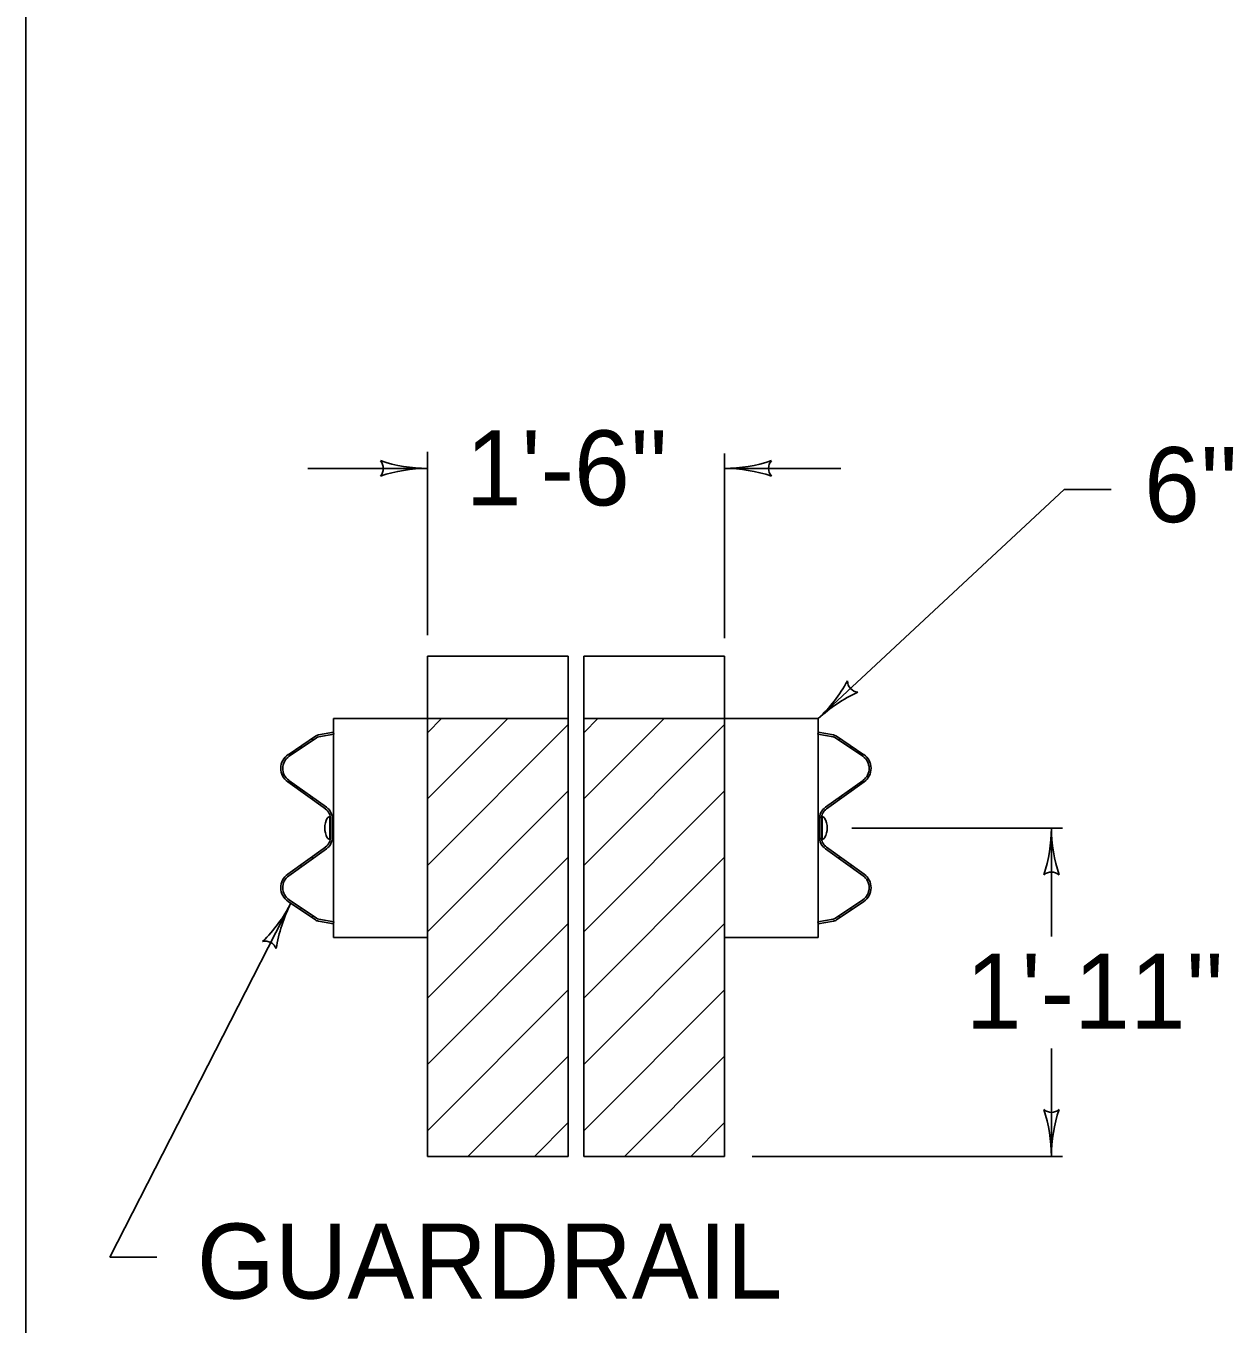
# Model space of a CAD drawing. Extents: x 998.1 to 1038.2, y 998.6 to 1023.3.
# Drawn here: x 1007 to 1010.219, y 1009.694 to 1013.153 of the extents above; entities that cross this region are included whole.
import ezdxf

# ---------------------------------------------------------------- set-up
doc = ezdxf.new("R2010")
doc.units = 0
for name, color, linetype in [('Level 1', 7, 'Continuous'), ('Level 10', 7, 'Continuous'), ('Level 11', 7, 'Continuous')]:
    doc.layers.add(name, color=color, linetype=linetype)

msp = doc.modelspace()

# ---------------------------------------------------------------- linework, layer by layer
at = {"layer": 'Level 1'}
for p, q in [((1008.0696, 1012.0176), (1008.0696, 1011.5296)), ((1008.8613, 1012.0134), (1008.8613, 1011.5213)), ((1007.7511, 1011.9737), (1008.0696, 1011.9737)), ((1008.8613, 1011.9737), (1009.1711, 1011.9737)), ((1009.7665, 1011.9172), (1009.1113, 1011.307)), ((1009.8915, 1011.9172), (1009.7665, 1011.9172)), ((1008.0696, 1010.1403), (1008.0696, 1011.4737)), ((1008.4446, 1011.4737), (1008.0696, 1011.4737)), ((1008.4446, 1010.1403), (1008.4446, 1011.4737)), ((1008.4863, 1010.1403), (1008.4863, 1011.4737)), ((1008.4863, 1011.4737), (1008.8613, 1011.4737)), ((1008.8613, 1010.1403), (1008.8613, 1011.4737)), ((1007.8196, 1010.7237), (1007.8196, 1011.307)), ((1008.0696, 1011.307), (1007.8196, 1011.307)), ((1008.4446, 1011.307), (1008.0696, 1011.307)), ((1008.0704, 1011.2703), (1008.1072, 1011.307)), ((1008.0704, 1011.0936), (1008.2838, 1011.307)), ((1008.0704, 1010.9168), (1008.4446, 1011.2909)), ((1008.4863, 1011.307), (1008.8613, 1011.307)), ((1008.4871, 1011.2703), (1008.5238, 1011.307)), ((1008.4871, 1011.0936), (1008.7005, 1011.307)), ((1008.4871, 1010.9168), (1008.8613, 1011.2909)), ((1008.8613, 1011.307), (1009.1113, 1011.307)), ((1009.1113, 1010.7237), (1009.1113, 1011.307)), ((1007.7713, 1011.2602), (1007.6984, 1011.2108)), ((1007.7741, 1011.2558), (1007.7013, 1011.2066)), ((1007.7621, 1011.254), (1007.765, 1011.2497)), ((1007.8196, 1011.2705), (1007.7793, 1011.2634)), ((1007.8204, 1011.2654), (1007.78, 1011.2583)), ((1007.8196, 1011.2705), (1007.8204, 1011.2654)), ((1009.1113, 1011.2705), (1009.1104, 1011.2654)), ((1009.1104, 1011.2654), (1009.1508, 1011.2583)), ((1009.1113, 1011.2705), (1009.1515, 1011.2634)), ((1009.1568, 1011.2558), (1009.2295, 1011.2066)), ((1009.1596, 1011.2602), (1009.2324, 1011.2108)), ((1009.1688, 1011.254), (1009.1658, 1011.2497)), ((1007.7308, 1011.2328), (1007.7338, 1011.2285)), ((1009.2, 1011.2328), (1009.1971, 1011.2285)), ((1007.6974, 1011.1382), (1007.7977, 1011.0663)), ((1007.7004, 1011.1424), (1007.8007, 1011.0705)), ((1007.7311, 1011.114), (1007.7342, 1011.1183)), ((1008.0696, 1010.7391), (1008.4446, 1011.1141)), ((1008.4863, 1010.7391), (1008.8613, 1011.1141)), ((1009.2304, 1011.1424), (1009.1302, 1011.0705)), ((1009.2334, 1011.1382), (1009.1332, 1011.0663)), ((1009.1998, 1011.114), (1009.1967, 1011.1183)), ((1007.7618, 1011.092), (1007.7648, 1011.0963)), ((1009.1691, 1011.092), (1009.166, 1011.0963)), ((1007.8098, 1010.9853), (1007.8098, 1011.0453)), ((1009.1211, 1010.9853), (1009.1211, 1011.0453)), ((1007.8098, 1011.0153), (1007.8118, 1011.0153)), ((1007.8118, 1010.9918), (1007.8118, 1011.0388)), ((1007.8169, 1010.9918), (1007.8169, 1011.0388)), ((1009.1139, 1010.9918), (1009.1139, 1011.0388)), ((1009.1191, 1010.9918), (1009.1191, 1011.0388)), ((1009.1211, 1011.0153), (1009.1191, 1011.0153)), ((1009.2004, 1011.0153), (1009.7618, 1011.0153)), ((1009.7324, 1011.0153), (1009.7324, 1010.7259)), ((1007.8028, 1010.9895), (1007.803, 1010.9893)), ((1009.128, 1010.9895), (1009.1278, 1010.9893)), ((1007.6974, 1010.8924), (1007.7977, 1010.9643)), ((1007.7004, 1010.8882), (1007.8007, 1010.9601)), ((1007.7618, 1010.9386), (1007.7648, 1010.9343)), ((1009.2304, 1010.8882), (1009.1302, 1010.9601)), ((1009.2334, 1010.8924), (1009.1332, 1010.9643)), ((1009.1691, 1010.9386), (1009.166, 1010.9343)), ((1007.7311, 1010.9166), (1007.7342, 1010.9123)), ((1008.0696, 1010.5624), (1008.4446, 1010.9374)), ((1008.4863, 1010.5624), (1008.8613, 1010.9374)), ((1009.1998, 1010.9166), (1009.1967, 1010.9123)), ((1007.2233, 1009.8721), (1007.7058, 1010.8148)), ((1007.7713, 1010.7704), (1007.6984, 1010.8198)), ((1007.7741, 1010.7748), (1007.7013, 1010.8241)), ((1007.7308, 1010.7978), (1007.7338, 1010.8021)), ((1009.1568, 1010.7748), (1009.2295, 1010.8241)), ((1009.1596, 1010.7704), (1009.2324, 1010.8198)), ((1009.2, 1010.7978), (1009.1971, 1010.8021)), ((1007.7621, 1010.7767), (1007.765, 1010.7809)), ((1007.8196, 1010.7601), (1007.7793, 1010.7673)), ((1007.8204, 1010.7653), (1007.78, 1010.7724)), ((1007.8196, 1010.7601), (1007.8204, 1010.7653)), ((1009.1104, 1010.7653), (1009.1508, 1010.7724)), ((1009.1113, 1010.7601), (1009.1104, 1010.7653)), ((1009.1113, 1010.7601), (1009.1515, 1010.7673)), ((1009.1688, 1010.7767), (1009.1658, 1010.7809)), ((1008.0696, 1010.3856), (1008.4446, 1010.7606)), ((1008.4863, 1010.3856), (1008.8613, 1010.7606)), ((1008.0696, 1010.7237), (1007.8196, 1010.7237)), ((1008.8613, 1010.7237), (1009.1113, 1010.7237)), ((1008.0696, 1010.2088), (1008.4446, 1010.5838)), ((1008.4863, 1010.2088), (1008.8613, 1010.5838)), ((1009.7324, 1010.428), (1009.7324, 1010.1403)), ((1008.1778, 1010.1403), (1008.4446, 1010.4071)), ((1008.5945, 1010.1403), (1008.8613, 1010.4071)), ((1008.3547, 1010.1403), (1008.4446, 1010.2303)), ((1008.7713, 1010.1403), (1008.8613, 1010.2303)), ((1008.4446, 1010.1403), (1008.0696, 1010.1403)), ((1008.4863, 1010.1403), (1008.8613, 1010.1403)), ((1008.9354, 1010.1403), (1009.7618, 1010.1403)), ((1007.3483, 1009.8721), (1007.2233, 1009.8721))]:
    msp.add_line(p, q, dxfattribs=at)
for centre, radius, start, end in [((1007.921, 1011.9737), 0.0312, 318.7746, 40.8913), ((1008.0696, 1012.3643), 0.3906, 251.3472, 269.9939), ((1008.8613, 1012.3643), 0.3906, 270, 288.6688), ((1009.0098, 1011.9736), 0.0312, 138.7746, 220.8913), ((1008.0696, 1011.583), 0.3906, 90, 108.6688), ((1008.0696, 1011.583), 0.3906, 89.9878, 90), ((1008.8613, 1012.3643), 0.3906, 269.9878, 270), ((1008.8613, 1011.583), 0.3906, 71.3472, 89.9939), ((1008.845, 1011.5929), 0.3906, 312.9596, 331.6284), ((1009.22, 1011.4082), 0.0312, 181.7342, 263.8509), ((1009.3775, 1011.0211), 0.3906, 114.3067, 132.9535), ((1008.845, 1011.5929), 0.3906, 312.9473, 312.9596), ((1007.783, 1011.2429), 0.0208, 100.0279, 124.0075), ((1007.7828, 1011.2428), 0.0157, 100.2912, 124.0288), ((1009.148, 1011.2428), 0.0157, 55.9712, 79.7088), ((1009.1479, 1011.2429), 0.0208, 55.9925, 79.9721), ((1007.7233, 1011.1742), 0.0443, 124.1308, 234.3274), ((1007.7233, 1011.1742), 0.0391, 124.1308, 234.3274), ((1009.2076, 1011.1742), 0.0391, 305.6726, 55.8692), ((1009.2076, 1011.1742), 0.0443, 305.6726, 55.8692), ((1007.7779, 1011.0388), 0.0339, 0, 54.3274), ((1007.7779, 1011.0388), 0.0391, 0, 54.3274), ((1007.8097, 1011.0374), 0.00781, 90.0037, 149.8957), ((1009.1529, 1011.0388), 0.0391, 125.6726, 180), ((1009.1529, 1011.0388), 0.0339, 125.6726, 180), ((1009.1211, 1011.0374), 0.00781, 30.1043, 89.9963), ((1007.8481, 1011.0153), 0.0521, 149.9358, 209.729), ((1009.0828, 1011.0153), 0.0521, 330.271, 30.0642), ((1009.3418, 1011.0153), 0.3906, 341.3472, 359.9939), ((1010.123, 1011.0153), 0.3906, 179.9878, 180), ((1010.123, 1011.0153), 0.3906, 180, 198.6688), ((1007.7779, 1010.9918), 0.0339, 305.6726, 360), ((1007.7779, 1010.9918), 0.0391, 305.6726, 360), ((1007.8097, 1010.9931), 0.00781, 210.1043, 269.9963), ((1009.1529, 1010.9918), 0.0391, 180, 234.3274), ((1009.1529, 1010.9918), 0.0339, 180, 234.3274), ((1009.1211, 1010.9931), 0.00781, 270.0037, 329.8957), ((1007.7233, 1010.8564), 0.0443, 125.6726, 235.8692), ((1007.7233, 1010.8564), 0.0391, 125.6726, 235.8692), ((1009.2076, 1010.8564), 0.0391, 304.1308, 54.3274), ((1009.2076, 1010.8564), 0.0443, 304.1308, 54.3274), ((1009.7324, 1010.8668), 0.0312, 48.7746, 130.8913), ((1007.358, 1010.9927), 0.3906, 314.2417, 332.8884), ((1008.0535, 1010.6368), 0.3906, 152.8946, 171.5633), ((1008.0535, 1010.6368), 0.3906, 152.8823, 152.8946), ((1007.783, 1010.7877), 0.0208, 235.9925, 259.9721), ((1007.7828, 1010.7878), 0.0157, 235.9712, 259.7088), ((1009.148, 1010.7878), 0.0157, 280.2912, 304.0288), ((1009.1479, 1010.7877), 0.0208, 280.0279, 304.0075), ((1007.638, 1010.6825), 0.0312, 21.6692, 103.7858), ((1009.7325, 1010.2889), 0.0312, 228.7746, 310.8913), ((1009.3418, 1010.1403), 0.3906, 0, 18.6688), ((1010.123, 1010.1403), 0.3906, 161.3472, 179.9939), ((1009.3418, 1010.1403), 0.3906, 359.9878, 0)]:
    msp.add_arc(centre, radius, start, end, dxfattribs=at)
at = {"layer": 'Level 10'}
msp.add_line((1007, 1021.5), (1007, 1000.5), dxfattribs=at)
at = {"layer": 'Level 11'}
msp.add_lwpolyline([(1007, 1021.5), (1035.5, 1021.5), (1035.5, 1000.5), (1007, 1000.5)], close=True, dxfattribs=at)

# ---------------------------------------------------------------- texts
at = {"layer": 'Level 1'}
for s, p in [("1'-6''", (1008.1715, 1011.8749)), ("6'' I.D. SPACER TUBE", (1009.9793, 1011.8303)), ("1'-11''", (1009.5039, 1010.4803)), ('GUARDRAIL', (1007.4554, 1009.7614))]:
    msp.add_text(s, height=0.2, dxfattribs=at).set_placement(p)

doc.saveas('drawing.dxf')
